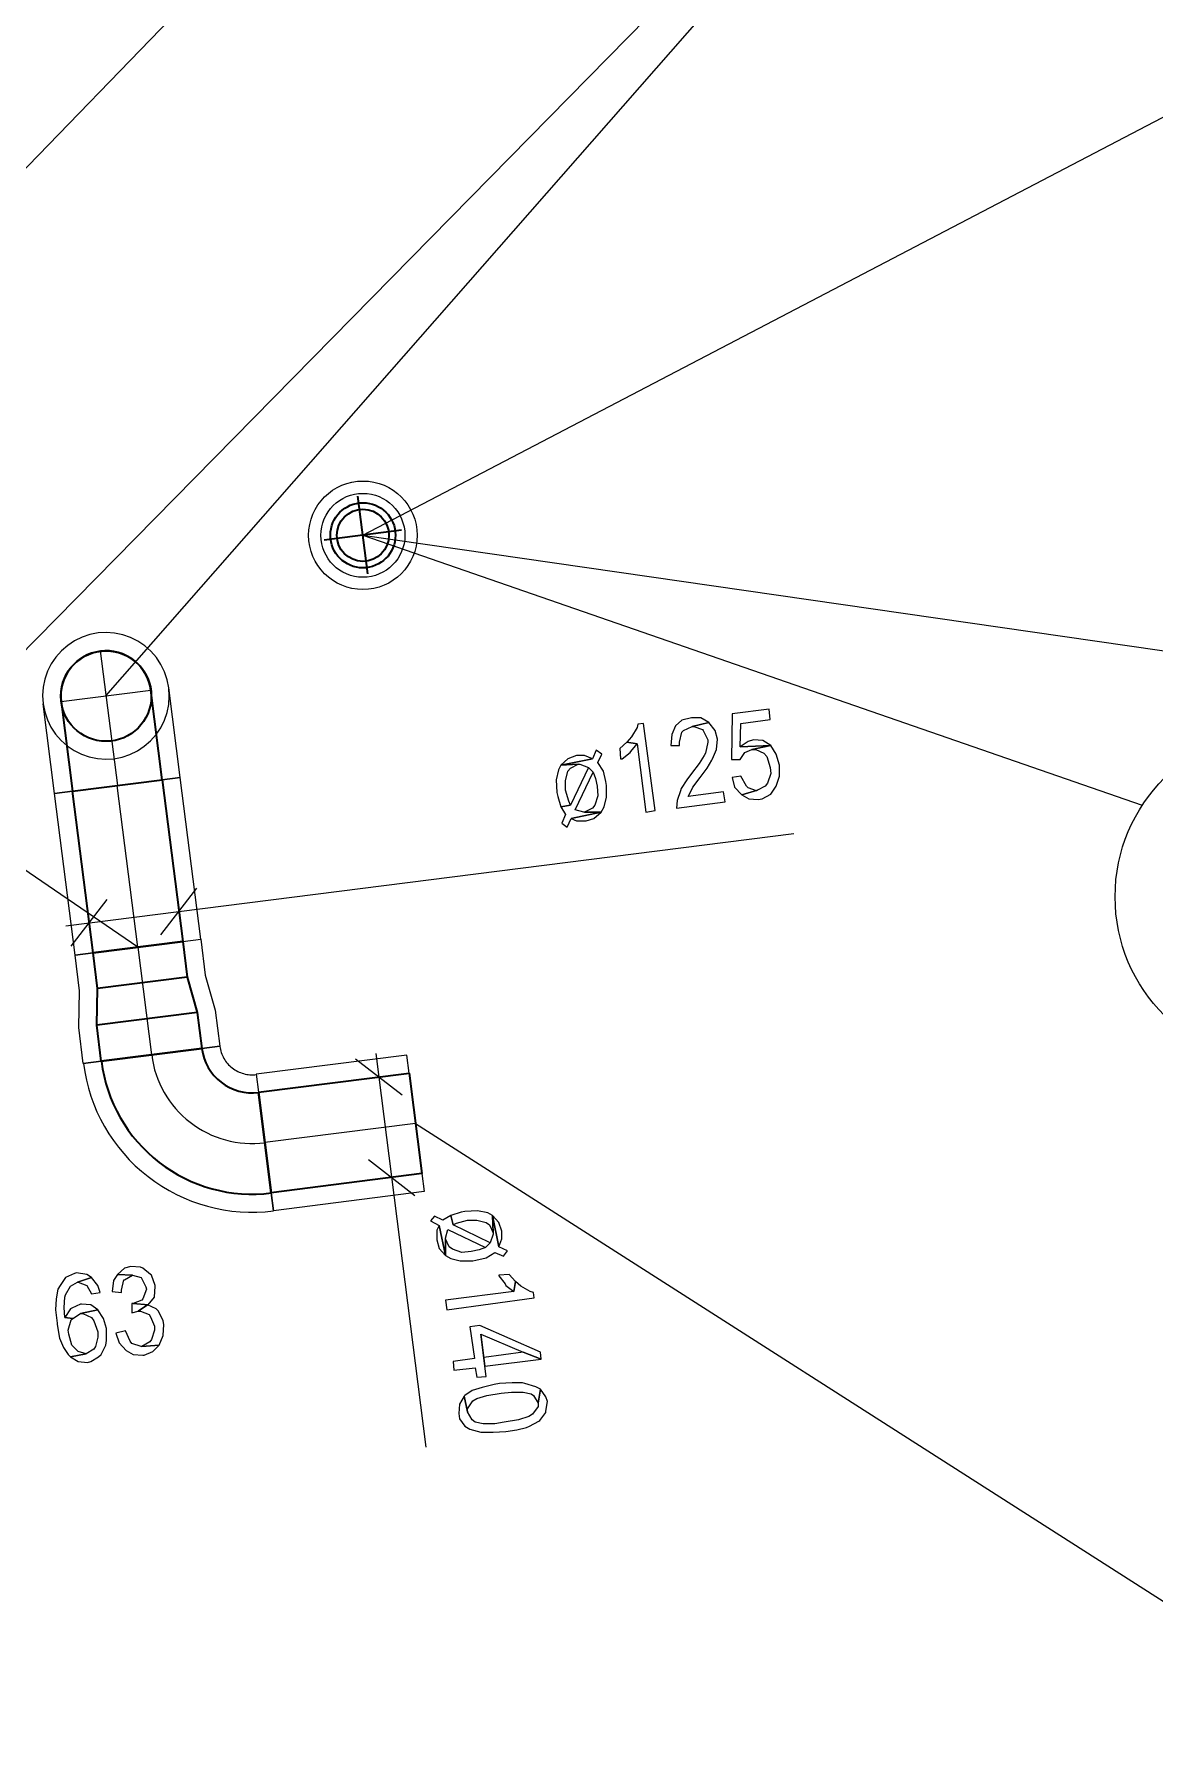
# Model space of a CAD drawing. Header units: metres. Extents: x 2713732.4 to 2713757.2, y 1226081.6 to 1226111.3.
# Drawn here: x 2713750.459 to 2713752.007, y 1226105.235 to 1226107.596 of the extents above; entities that cross this region are included whole.
import ezdxf

# ---------------------------------------------------------------- set-up
doc = ezdxf.new("R2010")
doc.units = ezdxf.units.M
doc.linetypes.add('DASHDOT', pattern=[1, 0.5, -0.25, 0, -0.25])
doc.linetypes.add('HIDDENX2', pattern=[0.75, 0.5, -0.25])
doc.layers.add('einlagen_boden_erstes_og', color=7, linetype='Continuous', true_color=0x000000)

msp = doc.modelspace()

# ---------------------------------------------------------------- linework, layer by layer
at = {"layer": 'einlagen_boden_erstes_og', "color": 7, "linetype": 'Continuous', "lineweight": 25, "extrusion": (0.000477202, 0.001815, 0.999998)}
for p, q in [((2713749.6613, 1226106.5983, -0.191), (2713751.3546, 1226108.3495, -0.195)), ((2713751.9867, 1226108.3117, -0.1952), (2713750.3595, 1226106.6567, -0.1915)), ((2713750.5579, 1226106.6819, -0.1916), (2713751.9867, 1226108.3117, -0.1952)), ((2713750.602, 1226106.3346, -0.191), (2713748.8203, 1226107.55, -0.1923)), ((2713750.9128, 1226106.904, -0.1922), (2713751.9897, 1226106.5309, -0.192)), ((2713750.9128, 1226106.904, -0.1922), (2713752.464, 1226106.6796, -0.1925)), ((2713750.5024, 1226106.364, -0.191), (2713751.5086, 1226106.4917, -0.1917)), ((2713750.5299, 1226106.4061, -0.1911), (2713750.5396, 1226106.33, -0.1909)), ((2713750.6338, 1226106.3517, -0.191), (2713750.6836, 1226106.416, -0.1912)), ((2713750.6539, 1226106.4218, -0.1912), (2713750.6636, 1226106.3458, -0.191)), ((2713750.5098, 1226106.3359, -0.1909), (2713750.5596, 1226106.4002, -0.1911)), ((2713750.9029, 1226106.18, -0.1908), (2713750.9671, 1226106.1302, -0.1908)), ((2713750.9309, 1226106.1875, -0.1909), (2713750.9999, 1226105.6434, -0.1899)), ((2713750.973, 1226106.16, -0.1908), (2713750.897, 1226106.1503, -0.1908)), ((2713750.9857, 1226106.091, -0.1907), (2713752.325, 1226105.2349, -0.1898)), ((2713750.9205, 1226106.0411, -0.1906), (2713750.9848, 1226105.9913, -0.1905)), ((2713750.9907, 1226106.0211, -0.1906), (2713750.9146, 1226106.0114, -0.1905))]:
    msp.add_line(p, q, dxfattribs=at)
at = {"layer": 'einlagen_boden_erstes_og', "color": 1, "linetype": 'Continuous', "lineweight": 18, "true_color": 0xff0000, "extrusion": (0.000477202, 0.001815, 0.999998)}
msp.add_line((2713750.9128, 1226106.904, -0.1922), (2713752.1583, 1226107.5547, -0.1939), dxfattribs=at)
at = {"layer": 'einlagen_boden_erstes_og', "color": 216, "linetype": 'DASHDOT', "lineweight": 35, "true_color": 0x800080, "extrusion": (0.000477202, 0.001815, 0.999998)}
for p, q in [((2713750.9196, 1226106.8504, -0.1921), (2713750.906, 1226106.9576, -0.1923)), ((2713750.9663, 1226106.9108, -0.1922), (2713750.8592, 1226106.8972, -0.1921))]:
    msp.add_line(p, q, dxfattribs=at)
at = {"layer": 'einlagen_boden_erstes_og', "color": 7, "linetype": 'HIDDENX2', "lineweight": 25, "extrusion": (0.000477202, 0.001815, 0.999998)}
for p, q in [((2713750.5248, 1226106.7628, -0.1917), (2713750.5145, 1226106.7578, -0.1917)), ((2713750.5357, 1226106.7665, -0.1917), (2713750.5248, 1226106.7628, -0.1917)), ((2713750.5469, 1226106.7687, -0.1917), (2713750.5357, 1226106.7665, -0.1917)), ((2713750.5583, 1226106.7694, -0.1918), (2713750.5469, 1226106.7687, -0.1917)), ((2713750.5697, 1226106.7686, -0.1918), (2713750.5583, 1226106.7694, -0.1918)), ((2713750.581, 1226106.7663, -0.1918), (2713750.5697, 1226106.7686, -0.1918)), ((2713750.5918, 1226106.7625, -0.1918), (2713750.581, 1226106.7663, -0.1918)), ((2713750.602, 1226106.7574, -0.1918), (2713750.5918, 1226106.7625, -0.1918)), ((2713750.4887, 1226106.7354, -0.1917), (2713750.4823, 1226106.726, -0.1916)), ((2713750.4963, 1226106.744, -0.1917), (2713750.4887, 1226106.7354, -0.1917)), ((2713750.505, 1226106.7515, -0.1917), (2713750.4963, 1226106.744, -0.1917)), ((2713750.5145, 1226106.7578, -0.1917), (2713750.505, 1226106.7515, -0.1917)), ((2713750.6115, 1226106.751, -0.1917), (2713750.602, 1226106.7574, -0.1918)), ((2713750.6201, 1226106.7434, -0.1917), (2713750.6115, 1226106.751, -0.1917)), ((2713750.6276, 1226106.7348, -0.1917), (2713750.6201, 1226106.7434, -0.1917)), ((2713750.4772, 1226106.7157, -0.1916), (2713750.4735, 1226106.7049, -0.1916)), ((2713750.4823, 1226106.726, -0.1916), (2713750.4772, 1226106.7157, -0.1916)), ((2713750.6339, 1226106.7252, -0.1917), (2713750.6276, 1226106.7348, -0.1917)), ((2713750.6389, 1226106.715, -0.1917), (2713750.6339, 1226106.7252, -0.1917)), ((2713750.6425, 1226106.7041, -0.1917), (2713750.6389, 1226106.715, -0.1917)), ((2713750.4712, 1226106.6937, -0.1916), (2713750.4704, 1226106.6823, -0.1916)), ((2713750.4735, 1226106.7049, -0.1916), (2713750.4712, 1226106.6937, -0.1916)), ((2713750.6447, 1226106.6929, -0.1917), (2713750.6425, 1226106.7041, -0.1917)), ((2713750.6605, 1226106.5689, -0.1914), (2713750.6447, 1226106.6929, -0.1917)), ((2713750.6454, 1226106.6814, -0.1916), (2713750.6447, 1226106.6929, -0.1917)), ((2713750.4704, 1226106.6823, -0.1916), (2713750.4711, 1226106.6708, -0.1915)), ((2713750.4868, 1226106.5468, -0.1913), (2713750.4711, 1226106.6708, -0.1915)), ((2713750.4711, 1226106.6708, -0.1915), (2713750.4733, 1226106.6596, -0.1915)), ((2713750.6423, 1226106.6588, -0.1916), (2713750.6446, 1226106.67, -0.1916)), ((2713750.6446, 1226106.67, -0.1916), (2713750.6454, 1226106.6814, -0.1916)), ((2713750.4733, 1226106.6596, -0.1915), (2713750.4769, 1226106.6487, -0.1915)), ((2713750.4769, 1226106.6487, -0.1915), (2713750.4819, 1226106.6385, -0.1915)), ((2713750.6335, 1226106.6377, -0.1916), (2713750.6386, 1226106.648, -0.1916)), ((2713750.6386, 1226106.648, -0.1916), (2713750.6423, 1226106.6588, -0.1916)), ((2713750.4819, 1226106.6385, -0.1915), (2713750.4882, 1226106.6289, -0.1915)), ((2713750.4882, 1226106.6289, -0.1915), (2713750.4958, 1226106.6203, -0.1915)), ((2713750.4958, 1226106.6203, -0.1915), (2713750.5043, 1226106.6127, -0.1914)), ((2713750.6109, 1226106.6122, -0.1915), (2713750.6195, 1226106.6197, -0.1915)), ((2713750.6195, 1226106.6197, -0.1915), (2713750.6271, 1226106.6283, -0.1915)), ((2713750.6271, 1226106.6283, -0.1915), (2713750.6335, 1226106.6377, -0.1916)), ((2713750.5043, 1226106.6127, -0.1914), (2713750.5138, 1226106.6063, -0.1914)), ((2713750.5138, 1226106.6063, -0.1914), (2713750.5241, 1226106.6012, -0.1914)), ((2713750.5241, 1226106.6012, -0.1914), (2713750.5349, 1226106.5974, -0.1914)), ((2713750.5349, 1226106.5974, -0.1914), (2713750.5461, 1226106.5952, -0.1914)), ((2713750.5461, 1226106.5952, -0.1914), (2713750.5575, 1226106.5944, -0.1914)), ((2713750.5575, 1226106.5944, -0.1914), (2713750.5689, 1226106.595, -0.1914)), ((2713750.5689, 1226106.595, -0.1914), (2713750.5802, 1226106.5972, -0.1915)), ((2713750.5802, 1226106.5972, -0.1915), (2713750.591, 1226106.6009, -0.1915)), ((2713750.591, 1226106.6009, -0.1915), (2713750.6013, 1226106.6059, -0.1915)), ((2713750.6013, 1226106.6059, -0.1915), (2713750.6109, 1226106.6122, -0.1915)), ((2713750.5116, 1226106.55, -0.1913), (2713750.4868, 1226106.5468, -0.1913)), ((2713750.4868, 1226106.5468, -0.1913), (2713750.5116, 1226106.55, -0.1913)), ((2713750.5152, 1226106.3236, -0.1909), (2713750.4868, 1226106.5468, -0.1913)), ((2713750.6357, 1226106.5657, -0.1914), (2713750.6605, 1226106.5689, -0.1914)), ((2713750.6605, 1226106.5689, -0.1914), (2713750.6357, 1226106.5657, -0.1914)), ((2713750.6888, 1226106.3457, -0.191), (2713750.6605, 1226106.5689, -0.1914)), ((2713750.664, 1226106.3425, -0.191), (2713750.6888, 1226106.3457, -0.191)), ((2713750.664, 1226106.3425, -0.191), (2713750.6888, 1226106.3457, -0.191)), ((2713750.6888, 1226106.3457, -0.191), (2713750.6951, 1226106.296, -0.191)), ((2713750.5152, 1226106.3236, -0.1909), (2713750.54, 1226106.3268, -0.1909)), ((2713750.54, 1226106.3268, -0.1909), (2713750.5152, 1226106.3236, -0.1909)), ((2713750.5215, 1226106.274, -0.1908), (2713750.5152, 1226106.3236, -0.1909)), ((2713750.6951, 1226106.296, -0.191), (2713750.7088, 1226106.2474, -0.1909)), ((2713750.5203, 1226106.2235, -0.1907), (2713750.5215, 1226106.274, -0.1908)), ((2713750.7088, 1226106.2474, -0.1909), (2713750.7151, 1226106.1978, -0.1908)), ((2713750.5266, 1226106.1739, -0.1907), (2713750.5203, 1226106.2235, -0.1907)), ((2713750.7151, 1226106.1978, -0.1908), (2713750.6903, 1226106.1946, -0.1908)), ((2713750.6903, 1226106.1946, -0.1908), (2713750.7151, 1226106.1978, -0.1908)), ((2713750.5514, 1226106.177, -0.1907), (2713750.5266, 1226106.1739, -0.1907)), ((2713750.5266, 1226106.1739, -0.1907), (2713750.5514, 1226106.177, -0.1907)), ((2713750.9737, 1226106.1852, -0.1909), (2713750.7654, 1226106.1588, -0.1907)), ((2713750.9769, 1226106.1604, -0.1908), (2713750.9737, 1226106.1852, -0.1909)), ((2713750.7654, 1226106.1588, -0.1907), (2713750.7686, 1226106.134, -0.1907)), ((2713750.7654, 1226106.1588, -0.1907), (2713750.7686, 1226106.134, -0.1907)), ((2713750.9945, 1226106.0216, -0.1906), (2713750.9977, 1226105.9968, -0.1906)), ((2713750.7862, 1226105.9951, -0.1905), (2713750.7893, 1226105.9703, -0.1904)), ((2713750.7893, 1226105.9703, -0.1904), (2713750.7862, 1226105.9951, -0.1905)), ((2713750.9977, 1226105.9968, -0.1906), (2713750.7893, 1226105.9703, -0.1904))]:
    msp.add_line(p, q, dxfattribs=at)
at = {"layer": 'einlagen_boden_erstes_og', "color": 7, "linetype": 'DASHDOT', "lineweight": 25, "extrusion": (0.000477202, 0.001815, 0.999998)}
for p, q in [((2713750.55, 1226106.7439, -0.1917), (2713750.5737, 1226106.5578, -0.1914)), ((2713750.4959, 1226106.674, -0.1916), (2713750.6199, 1226106.6897, -0.1916)), ((2713750.602, 1226106.3346, -0.191), (2713750.5736, 1226106.5578, -0.1914)), ((2713750.602, 1226106.3346, -0.191), (2713750.6209, 1226106.1858, -0.1907)), ((2713750.9857, 1226106.091, -0.1907), (2713750.7774, 1226106.0646, -0.1906))]:
    msp.add_line(p, q, dxfattribs=at)
at = {"layer": 'einlagen_boden_erstes_og', "color": 96, "linetype": 'Continuous', "lineweight": 35, "true_color": 0x008000, "extrusion": (0.000477202, 0.001815, 0.999998)}
for p, q in [((2713750.6357, 1226106.5657, -0.1914), (2713750.6199, 1226106.6897, -0.1916)), ((2713750.4959, 1226106.674, -0.1916), (2713750.5116, 1226106.55, -0.1913)), ((2713750.5116, 1226106.55, -0.1913), (2713750.6357, 1226106.5657, -0.1914)), ((2713750.5116, 1226106.55, -0.1913), (2713750.6357, 1226106.5657, -0.1914)), ((2713750.54, 1226106.3268, -0.1909), (2713750.5116, 1226106.55, -0.1913)), ((2713750.6357, 1226106.5657, -0.1914), (2713750.664, 1226106.3425, -0.191)), ((2713750.54, 1226106.3268, -0.1909), (2713750.664, 1226106.3425, -0.191)), ((2713750.664, 1226106.3425, -0.191), (2713750.54, 1226106.3268, -0.1909)), ((2713750.664, 1226106.3425, -0.191), (2713750.6703, 1226106.2929, -0.1909)), ((2713750.5463, 1226106.2772, -0.1909), (2713750.54, 1226106.3268, -0.1909)), ((2713750.6703, 1226106.2929, -0.1909), (2713750.5463, 1226106.2772, -0.1909)), ((2713750.6703, 1226106.2929, -0.1909), (2713750.684, 1226106.2442, -0.1909)), ((2713750.5451, 1226106.2266, -0.1908), (2713750.5463, 1226106.2772, -0.1909)), ((2713750.684, 1226106.2442, -0.1909), (2713750.5451, 1226106.2266, -0.1908)), ((2713750.684, 1226106.2442, -0.1909), (2713750.6903, 1226106.1946, -0.1908)), ((2713750.5514, 1226106.177, -0.1907), (2713750.5451, 1226106.2266, -0.1908)), ((2713750.6903, 1226106.1946, -0.1908), (2713750.5514, 1226106.177, -0.1907)), ((2713750.5514, 1226106.177, -0.1907), (2713750.6903, 1226106.1946, -0.1908)), ((2713750.7686, 1226106.134, -0.1907), (2713750.9769, 1226106.1604, -0.1908)), ((2713750.9769, 1226106.1604, -0.1908), (2713750.9945, 1226106.0216, -0.1906)), ((2713750.7686, 1226106.134, -0.1907), (2713750.7862, 1226105.9951, -0.1905)), ((2713750.7862, 1226105.9951, -0.1905), (2713750.7686, 1226106.134, -0.1907)), ((2713750.9945, 1226106.0216, -0.1906), (2713750.7862, 1226105.9951, -0.1905))]:
    msp.add_line(p, q, dxfattribs=at)
at = {"layer": 'einlagen_boden_erstes_og', "color": 7, "lineweight": 0}
for points in [[(2713751.3006, 1226106.6438), (2713751.293, 1226106.6427), (2713751.2919, 1226106.6383), (2713751.2843, 1226106.6253), (2713751.2778, 1226106.6177), (2713751.2919, 1226106.6155), (2713751.3039, 1226106.521), (2713751.3169, 1226106.5232)], [(2713751.3669, 1226106.6514), (2713751.3538, 1226106.6481), (2713751.3451, 1226106.6405), (2713751.3397, 1226106.6286), (2713751.3386, 1226106.6134), (2713751.3506, 1226106.6134), (2713751.3506, 1226106.6177), (2713751.3538, 1226106.6318), (2713751.356, 1226106.634), (2713751.368, 1226106.6394), (2713751.3908, 1226106.6449), (2713751.3799, 1226106.6514)], [(2713751.3908, 1226106.6449), (2713751.368, 1226106.6394), (2713751.3701, 1226106.6394), (2713751.3821, 1226106.6351), (2713751.3832, 1226106.634), (2713751.3897, 1226106.621), (2713751.3897, 1226106.6177), (2713751.3864, 1226106.6025), (2713751.3843, 1226106.5992), (2713751.3777, 1226106.5884), (2713751.3669, 1226106.5743), (2713751.3604, 1226106.5656), (2713751.3527, 1226106.5536), (2713751.3517, 1226106.5504), (2713751.3473, 1226106.5373), (2713751.3462, 1226106.5265), (2713751.4136, 1226106.5352), (2713751.4114, 1226106.5493), (2713751.3625, 1226106.5428), (2713751.3669, 1226106.5514), (2713751.369, 1226106.5558), (2713751.3788, 1226106.5688), (2713751.3788, 1226106.5688), (2713751.3886, 1226106.5819), (2713751.3951, 1226106.5927), (2713751.3962, 1226106.5949), (2713751.4016, 1226106.6079), (2713751.4027, 1226106.6221), (2713751.3995, 1226106.634)], [(2713751.4744, 1226106.6633), (2713751.4234, 1226106.6568), (2713751.4223, 1226106.5938), (2713751.4342, 1226106.5938), (2713751.4407, 1226106.6036), (2713751.4505, 1226106.6079), (2713751.4766, 1226106.6134), (2713751.4342, 1226106.6112), (2713751.4353, 1226106.6438), (2713751.4755, 1226106.6492)], [(2713751.2778, 1226106.6177), (2713751.268, 1226106.609), (2713751.2691, 1226106.5949), (2713751.2713, 1226106.5949), (2713751.2821, 1226106.6036), (2713751.2832, 1226106.6047), (2713751.2919, 1226106.6155)], [(2713751.4527, 1226106.621), (2713751.4451, 1226106.6188), (2713751.4342, 1226106.6112), (2713751.4766, 1226106.6134), (2713751.4657, 1226106.6199)], [(2713751.2354, 1226106.6068), (2713751.23, 1226106.5949), (2713751.1866, 1226106.5862), (2713751.2105, 1226106.5873), (2713751.2126, 1226106.5873), (2713751.2246, 1226106.583), (2713751.2311, 1226106.5764), (2713751.2343, 1226106.5677), (2713751.2365, 1226106.5569), (2713751.2376, 1226106.5438), (2713751.2333, 1226106.5308), (2713751.23, 1226106.5265), (2713751.2191, 1226106.521), (2713751.242, 1226106.521), (2713751.2463, 1226106.5286), (2713751.2496, 1226106.5417), (2713751.2496, 1226106.558), (2713751.2485, 1226106.5634), (2713751.2452, 1226106.5775), (2713751.2376, 1226106.5895), (2713751.243, 1226106.6014)], [(2713751.2094, 1226106.5992), (2713751.2083, 1226106.5992), (2713751.1963, 1226106.5949), (2713751.1866, 1226106.5862), (2713751.23, 1226106.5949), (2713751.2191, 1226106.5992)], [(2713751.4766, 1226106.6134), (2713751.4505, 1226106.6079), (2713751.4559, 1226106.6079), (2713751.4668, 1226106.6025), (2713751.4711, 1226106.5982), (2713751.4755, 1226106.583), (2713751.4766, 1226106.5743), (2713751.4722, 1226106.5612), (2713751.469, 1226106.5569), (2713751.4581, 1226106.5514), (2713751.4364, 1226106.5449), (2713751.4462, 1226106.5395), (2713751.4592, 1226106.5384), (2713751.4646, 1226106.5395), (2713751.4766, 1226106.546), (2713751.4842, 1226106.5569), (2713751.4885, 1226106.571), (2713751.4885, 1226106.5862), (2713751.4885, 1226106.5862), (2713751.4842, 1226106.6014)], [(2713751.1866, 1226106.5862), (2713751.1833, 1226106.5797), (2713751.18, 1226106.5656), (2713751.1811, 1226106.5482), (2713751.1822, 1226106.5428), (2713751.1866, 1226106.5286), (2713751.1996, 1226106.5308), (2713751.1974, 1226106.5362), (2713751.1931, 1226106.5514), (2713751.1931, 1226106.5645), (2713751.1963, 1226106.5775), (2713751.1996, 1226106.5819), (2713751.2105, 1226106.5873)], [(2713751.2246, 1226106.583), (2713751.1996, 1226106.5308), (2713751.1866, 1226106.5286), (2713751.1931, 1226106.5178), (2713751.1876, 1226106.5058), (2713751.1952, 1226106.5004), (2713751.2007, 1226106.5123), (2713751.242, 1226106.521), (2713751.2191, 1226106.521), (2713751.2181, 1226106.521), (2713751.2061, 1226106.5243), (2713751.2311, 1226106.5764)], [(2713751.4353, 1226106.571), (2713751.4234, 1226106.5688), (2713751.4266, 1226106.5558), (2713751.4364, 1226106.5449), (2713751.4581, 1226106.5514), (2713751.457, 1226106.5504), (2713751.4451, 1226106.5547), (2713751.4429, 1226106.5569)], [(2713751.242, 1226106.521), (2713751.2007, 1226106.5123), (2713751.2083, 1226106.5091), (2713751.2213, 1226106.5091), (2713751.2322, 1226106.5123)], [(2713751.0888, 1226105.9258), (2713751.0377, 1226105.9508), (2713751.0345, 1226105.9638), (2713751.0236, 1226105.9573), (2713751.0117, 1226105.9627), (2713751.0062, 1226105.9562), (2713751.0182, 1226105.9497), (2713751.0269, 1226105.9084), (2713751.0269, 1226105.9312), (2713751.0269, 1226105.9323), (2713751.0301, 1226105.9442), (2713751.0823, 1226105.9193)], [(2713751.1127, 1226105.9149), (2713751.1007, 1226105.9203), (2713751.0921, 1226105.9638), (2713751.0931, 1226105.9399), (2713751.0931, 1226105.9377), (2713751.0888, 1226105.9258), (2713751.0823, 1226105.9193), (2713751.0736, 1226105.916), (2713751.0627, 1226105.9138), (2713751.0497, 1226105.9127), (2713751.0367, 1226105.9171), (2713751.0323, 1226105.9203), (2713751.0269, 1226105.9312), (2713751.0269, 1226105.9084), (2713751.0345, 1226105.9041), (2713751.0475, 1226105.9008), (2713751.0649, 1226105.9008), (2713751.0692, 1226105.9019), (2713751.0834, 1226105.9051), (2713751.0953, 1226105.9127), (2713751.1073, 1226105.9073)], [(2713751.0921, 1226105.9638), (2713751.0855, 1226105.9671), (2713751.0714, 1226105.9703), (2713751.054, 1226105.9692), (2713751.0486, 1226105.9681), (2713751.0345, 1226105.9638), (2713751.0377, 1226105.9508), (2713751.0421, 1226105.9529), (2713751.0573, 1226105.9573), (2713751.0703, 1226105.9573), (2713751.0834, 1226105.954), (2713751.0877, 1226105.9508), (2713751.0931, 1226105.9399)], [(2713751.1051, 1226105.941), (2713751.1051, 1226105.9421), (2713751.1007, 1226105.954), (2713751.0921, 1226105.9638), (2713751.1007, 1226105.9203), (2713751.1051, 1226105.9312)], [(2713751.0269, 1226105.9084), (2713751.0182, 1226105.9497), (2713751.0149, 1226105.9432), (2713751.0149, 1226105.9301), (2713751.0182, 1226105.9182)], [(2713750.5924, 1226105.8932), (2713750.5837, 1226105.891), (2713750.5739, 1226105.8823), (2713750.5946, 1226105.8812), (2713750.5946, 1226105.8812), (2713750.6065, 1226105.878), (2713750.613, 1226105.8649), (2713750.6141, 1226105.8617), (2713750.6087, 1226105.8487), (2713750.6076, 1226105.8465), (2713750.5956, 1226105.8421), (2713750.6163, 1226105.84), (2713750.625, 1226105.8508), (2713750.6261, 1226105.866), (2713750.6261, 1226105.8671), (2713750.6206, 1226105.8812), (2713750.6195, 1226105.8823), (2713750.6087, 1226105.891), (2713750.6054, 1226105.8921)], [(2713750.5174, 1226105.8845), (2713750.5142, 1226105.8834), (2713750.5022, 1226105.878), (2713750.4946, 1226105.8671), (2713750.4914, 1226105.8617), (2713750.4892, 1226105.8487), (2713750.4881, 1226105.8334), (2713750.4903, 1226105.815), (2713750.4903, 1226105.8128), (2713750.4935, 1226105.7943), (2713750.499, 1226105.7813), (2713750.5055, 1226105.7715), (2713750.5087, 1226105.7683), (2713750.5305, 1226105.7726), (2713750.5196, 1226105.7759), (2713750.5109, 1226105.7846), (2713750.5066, 1226105.7998), (2713750.5055, 1226105.8052), (2713750.5098, 1226105.8193), (2713750.512, 1226105.8215), (2713750.5011, 1226105.8226), (2713750.5001, 1226105.8367), (2713750.5011, 1226105.8508), (2713750.5022, 1226105.8541), (2713750.5087, 1226105.866), (2713750.5185, 1226105.8715), (2713750.5381, 1226105.878), (2713750.5316, 1226105.8823)], [(2713750.5381, 1226105.878), (2713750.5185, 1226105.8715), (2713750.5196, 1226105.8715), (2713750.5316, 1226105.8671), (2713750.5381, 1226105.8552), (2713750.55, 1226105.8573), (2713750.5468, 1226105.8671)], [(2713750.5739, 1226105.8823), (2713750.5685, 1226105.8736), (2713750.5663, 1226105.8584), (2713750.5794, 1226105.8573), (2713750.5794, 1226105.8606), (2713750.5826, 1226105.8747), (2713750.5837, 1226105.8747), (2713750.5946, 1226105.8812)], [(2713751.1496, 1226105.8497), (2713751.1485, 1226105.8573), (2713751.1442, 1226105.8584), (2713751.1312, 1226105.866), (2713751.1236, 1226105.8726), (2713751.1214, 1226105.8584), (2713751.0269, 1226105.8465), (2713751.0291, 1226105.8334)], [(2713751.1236, 1226105.8726), (2713751.1149, 1226105.8823), (2713751.1007, 1226105.8812), (2713751.1007, 1226105.8802), (2713751.1094, 1226105.8693), (2713751.1105, 1226105.8671), (2713751.1214, 1226105.8584)], [(2713750.524, 1226105.8411), (2713750.5229, 1226105.8411), (2713750.5109, 1226105.8356), (2713750.5087, 1226105.8345), (2713750.5011, 1226105.8226), (2713750.512, 1226105.8215), (2713750.5229, 1226105.828), (2713750.5468, 1226105.8334), (2713750.537, 1226105.84)], [(2713750.5935, 1226105.8421), (2713750.5935, 1226105.8291), (2713750.6022, 1226105.8313), (2713750.6152, 1226105.84), (2713750.6163, 1226105.84), (2713750.5956, 1226105.8421)], [(2713750.6152, 1226105.84), (2713750.6022, 1226105.8313), (2713750.6054, 1226105.8313), (2713750.6174, 1226105.8269), (2713750.6195, 1226105.8237), (2713750.625, 1226105.8106), (2713750.625, 1226105.8052), (2713750.6206, 1226105.7922), (2713750.6185, 1226105.7889), (2713750.6076, 1226105.7824), (2713750.6315, 1226105.7846), (2713750.6369, 1226105.7976), (2713750.638, 1226105.8128), (2713750.6369, 1226105.8182), (2713750.6304, 1226105.8313), (2713750.6271, 1226105.8345)], [(2713750.5468, 1226105.8334), (2713750.5229, 1226105.828), (2713750.5261, 1226105.828), (2713750.5381, 1226105.8226), (2713750.5413, 1226105.8182), (2713750.5468, 1226105.803), (2713750.5468, 1226105.7954), (2713750.5435, 1226105.7824), (2713750.5413, 1226105.7791), (2713750.5305, 1226105.7726), (2713750.5087, 1226105.7683), (2713750.5196, 1226105.7618), (2713750.5326, 1226105.7607), (2713750.537, 1226105.7618), (2713750.5478, 1226105.7683), (2713750.5511, 1226105.7715), (2713750.5576, 1226105.7846), (2713750.5587, 1226105.7911), (2713750.5587, 1226105.8063), (2713750.5587, 1226105.8074), (2713750.5544, 1226105.8215)], [(2713750.5848, 1226105.8041), (2713750.5717, 1226105.8009), (2713750.5761, 1226105.7878), (2713750.5859, 1226105.777), (2713750.5956, 1226105.7715), (2713750.6087, 1226105.7704), (2713750.6109, 1226105.7704), (2713750.6228, 1226105.7759), (2713750.6315, 1226105.7846), (2713750.6315, 1226105.7846), (2713750.6076, 1226105.7824), (2713750.6065, 1226105.7824), (2713750.5935, 1226105.7867), (2713750.5913, 1226105.79)], [(2713751.1594, 1226105.765), (2713751.1583, 1226105.7748), (2713751.0747, 1226105.8117), (2713751.0606, 1226105.8096), (2713751.0671, 1226105.7661), (2713751.0377, 1226105.7618), (2713751.0388, 1226105.7498), (2713751.0682, 1226105.7531), (2713751.0703, 1226105.74), (2713751.0834, 1226105.7411), (2713751.0812, 1226105.7552), (2713751.0758, 1226105.7998), (2713751.1344, 1226105.7748)], [(2713751.1594, 1226105.765), (2713751.1344, 1226105.7748), (2713751.0801, 1226105.7672), (2713751.0758, 1226105.7998), (2713751.0812, 1226105.7552)], [(2713751.1681, 1226105.7064), (2713751.1659, 1226105.7129), (2713751.1583, 1226105.7237), (2713751.1551, 1226105.7042), (2713751.1551, 1226105.6998), (2713751.1475, 1226105.689), (2713751.142, 1226105.6857), (2713751.1279, 1226105.6814), (2713751.1083, 1226105.6781), (2713751.0953, 1226105.6759), (2713751.079, 1226105.6759), (2713751.0682, 1226105.6781), (2713751.0638, 1226105.6814), (2713751.0573, 1226105.6922), (2713751.0529, 1226105.714), (2713751.0464, 1226105.7031), (2713751.0453, 1226105.6901), (2713751.0464, 1226105.6825), (2713751.054, 1226105.6727), (2713751.0606, 1226105.6683), (2713751.0758, 1226105.664), (2713751.079, 1226105.664), (2713751.0931, 1226105.664), (2713751.1105, 1226105.6651), (2713751.1257, 1226105.6673), (2713751.1388, 1226105.6705), (2713751.1431, 1226105.6727), (2713751.1561, 1226105.6792), (2713751.1572, 1226105.6803), (2713751.1659, 1226105.6912), (2713751.1659, 1226105.6933)], [(2713751.1583, 1226105.7237), (2713751.1518, 1226105.727), (2713751.1366, 1226105.7313), (2713751.1333, 1226105.7324), (2713751.1192, 1226105.7324), (2713751.1018, 1226105.7313), (2713751.0942, 1226105.7303), (2713751.0779, 1226105.7259), (2713751.0638, 1226105.7216), (2713751.054, 1226105.715), (2713751.0529, 1226105.714), (2713751.0573, 1226105.6922), (2713751.0573, 1226105.6966), (2713751.0649, 1226105.7074), (2713751.0703, 1226105.7107), (2713751.0844, 1226105.715), (2713751.104, 1226105.7183), (2713751.1181, 1226105.7194), (2713751.1344, 1226105.7194), (2713751.1453, 1226105.7172), (2713751.1485, 1226105.715), (2713751.1551, 1226105.7042)]]:
    msp.add_lwpolyline(points, close=True, dxfattribs=at)
at = {"layer": 'einlagen_boden_erstes_og', "color": 7, "linetype": 'Continuous', "lineweight": 25, "extrusion": (0.000477202, 0.001815, 0.999998)}
for centre, radius in [((2713750.6039, 1226102.5335, 3520.5086), 0.075), ((2713750.6039, 1226102.5335, 3520.5086), 0.058), ((2713751.8751, 1226102.034, 3520.5086), 0.2318)]:
    msp.add_circle(centre, radius, dxfattribs=at)
at = {"layer": 'einlagen_boden_erstes_og', "color": 216, "linetype": 'Continuous', "lineweight": 35, "true_color": 0x800080, "extrusion": (0.000477202, 0.001815, 0.999998)}
for radius in [0.045, 0.036]:
    msp.add_circle((2713750.6039, 1226102.5335, 3520.5086), radius, dxfattribs=at)
at = {"layer": 'einlagen_boden_erstes_og', "color": 96, "linetype": 'HIDDENX2', "lineweight": 35, "true_color": 0x008000, "extrusion": (0.000477202, 0.001815, 0.999998)}
msp.add_circle((2713750.249, 1226102.3113, 3520.5086), 0.0625, dxfattribs=at)
at = {"layer": 'einlagen_boden_erstes_og', "color": 96, "linetype": 'Continuous', "lineweight": 35, "true_color": 0x008000, "extrusion": (0.000477202, 0.001815, 0.999998)}
for centre, radius, start, end in [((2713750.249, 1226102.3113, 3520.5086), 0.0625, 7.2331, 187.2331), ((2713750.4509, 1226101.8329, 3520.5086), 0.07, 187.2325, 277.2325), ((2713750.4509, 1226101.8329, 3520.5086), 0.21, 187.2325, 277.2325)]:
    msp.add_arc(centre, radius, start, end, dxfattribs=at)
at = {"layer": 'einlagen_boden_erstes_og', "color": 7, "linetype": 'HIDDENX2', "lineweight": 25, "extrusion": (0.000477202, 0.001815, 0.999998)}
for radius in [0.045, 0.235]:
    msp.add_arc((2713750.4509, 1226101.8329, 3520.5086), radius, 187.2325, 277.2325, dxfattribs=at)
at = {"layer": 'einlagen_boden_erstes_og', "color": 7, "linetype": 'DASHDOT', "lineweight": 25, "extrusion": (0.000477202, 0.001815, 0.999998)}
msp.add_arc((2713750.4509, 1226101.8329, 3520.5086), 0.14, 187.2325, 277.2325, dxfattribs=at)

doc.saveas('drawing.dxf')
